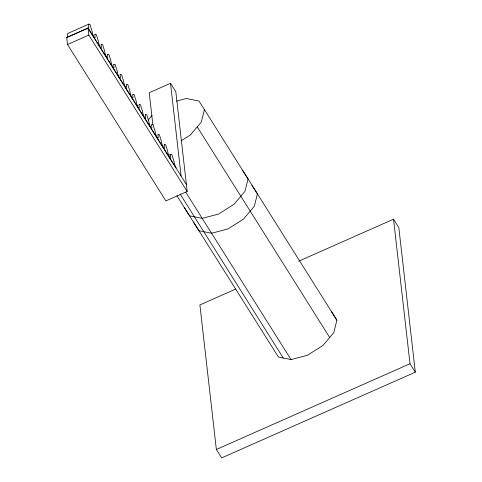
<?xml version="1.0" encoding="UTF-8"?>
<svg xmlns="http://www.w3.org/2000/svg" width="482" height="482" viewBox="0 0 482 482"><rect width="100%" height="100%" fill="white"/><g stroke="black" fill="none" stroke-linecap="round" stroke-linejoin="round"><path stroke-width="0.72" d="M176.466 101.106L186.389 98.515L198.958 101.015L204.428 109.613L201.349 122.006L190.529 134.864L181.136 140.792M204.428 109.613L336.894 320.193L333.809 332.586L322.994 345.443L307.341 355.324L291.044 359.584L278.476 357.084L176.954 195.794M88.875 24.1L88.574 25.456A7.778 1.669 66 0 1 87.983 28.077L94.092 37.747L93.315 35.885A7.778 1.669 66 0 1 92.062 31.197L90.038 24.642L88.875 24.1L67.594 33.553L67.287 34.909A7.778 1.669 66 0 1 66.697 37.536L67.516 44.513L165.886 200.898L187.185 191.468L175.822 91.713L170.52 83.29L149.221 92.719L152.89 124.886M170.809 154.306L170.501 155.662A7.778 1.669 66 0 1 169.911 158.283L176.026 167.953L175.249 166.085A7.778 1.669 66 0 1 173.996 161.398L171.966 154.849L170.809 154.306L168.748 155.222M148.221 120.048L152.047 115.499M87.983 28.077L66.697 37.536L88.013 28.089L186.389 184.473M67.516 44.513L88.815 35.084L88.013 28.089M235.602 289.122L199.897 304.931L216.364 449.477L221.66 457.9L415.303 372.17L398.831 227.625L393.535 219.202L298.774 261.154M216.364 449.477L410.001 363.747L393.535 219.202M242.573 170.357L248.049 178.955L244.964 191.348L234.15 204.205L218.497 214.086L202.199 218.346L189.631 215.846L184.154 207.242M251.941 185.251L257.418 193.848L254.333 206.236L243.512 219.093L227.859 228.98L211.568 233.24L199 230.733L193.523 222.136M331.417 311.595L336.894 320.193M410.001 363.747L415.303 372.17M197.228 126.899L329.688 337.478M88.815 35.084L187.185 191.468M185.793 192.264L291.044 359.584M180.015 193.897L283.265 358.036M170.52 83.29L181.087 176.05M94.894 34.505L94.858 35.409A7.778 1.669 66 0 1 94.267 38.03L100.377 47.7L99.605 45.832A7.778 1.669 66 0 1 98.352 41.145L96.322 34.596L95.653 34.083L94.894 34.505M101.208 44.567L101.172 45.471A7.778 1.669 66 0 1 100.581 48.092L106.691 57.762L105.92 55.894A7.778 1.669 66 0 1 104.666 51.206L102.636 44.657L101.967 44.145L101.208 44.567M107.51 54.562L107.48 55.472A7.778 1.669 66 0 1 106.89 58.093L112.999 67.763L112.222 65.895A7.778 1.669 66 0 1 110.968 61.208L108.944 54.659L108.269 54.147L107.51 54.562M113.794 64.594L113.758 65.498A7.778 1.669 66 0 1 113.168 68.119L119.277 77.789L118.506 75.927A7.778 1.669 66 0 1 117.253 71.24L115.222 64.684L114.553 64.172L113.794 64.594M120.193 74.722L120.157 75.626A7.778 1.669 66 0 1 119.566 78.247L125.675 87.917L124.904 86.049A7.778 1.669 66 0 1 123.651 81.362L121.621 74.812L120.952 74.3L120.193 74.722M126.507 84.784L126.471 85.688A7.778 1.669 66 0 1 125.88 88.308L131.99 97.979L131.212 96.111A7.778 1.669 66 0 1 129.959 91.423L127.935 84.874L127.26 84.362L126.507 84.784M132.809 94.779L132.779 95.689A7.778 1.669 66 0 1 132.189 98.31L138.298 107.98L137.521 106.112A7.778 1.669 66 0 1 136.267 101.425L134.243 94.876L133.568 94.364L132.809 94.779M139.093 104.811L139.057 105.715A7.778 1.669 66 0 1 138.467 108.336L144.576 118.006L143.805 116.144A7.778 1.669 66 0 1 142.552 111.456L140.521 104.901L139.852 104.389L139.093 104.811M145.365 114.74L145.329 115.644A7.778 1.669 66 0 1 144.739 118.265L150.848 127.935L150.077 126.073A7.778 1.669 66 0 1 148.824 121.386L146.793 114.83L146.124 114.318L145.365 114.74M151.679 124.802L151.643 125.706A7.778 1.669 66 0 1 151.053 128.326L157.162 137.997L156.391 136.129A7.778 1.669 66 0 1 155.138 131.441L153.107 124.892L152.439 124.38L151.679 124.802M157.982 134.803L157.951 135.707A7.778 1.669 66 0 1 157.361 138.328L163.47 147.998L162.693 146.13A7.778 1.669 66 0 1 161.44 141.443L159.415 134.894L158.741 134.382L157.982 134.803M164.266 144.829L164.229 145.733A7.778 1.669 66 0 1 163.639 148.354L169.754 158.024L168.977 156.162A7.778 1.669 66 0 1 167.724 151.475L165.694 144.919L165.025 144.407L164.266 144.829"/></g></svg>
